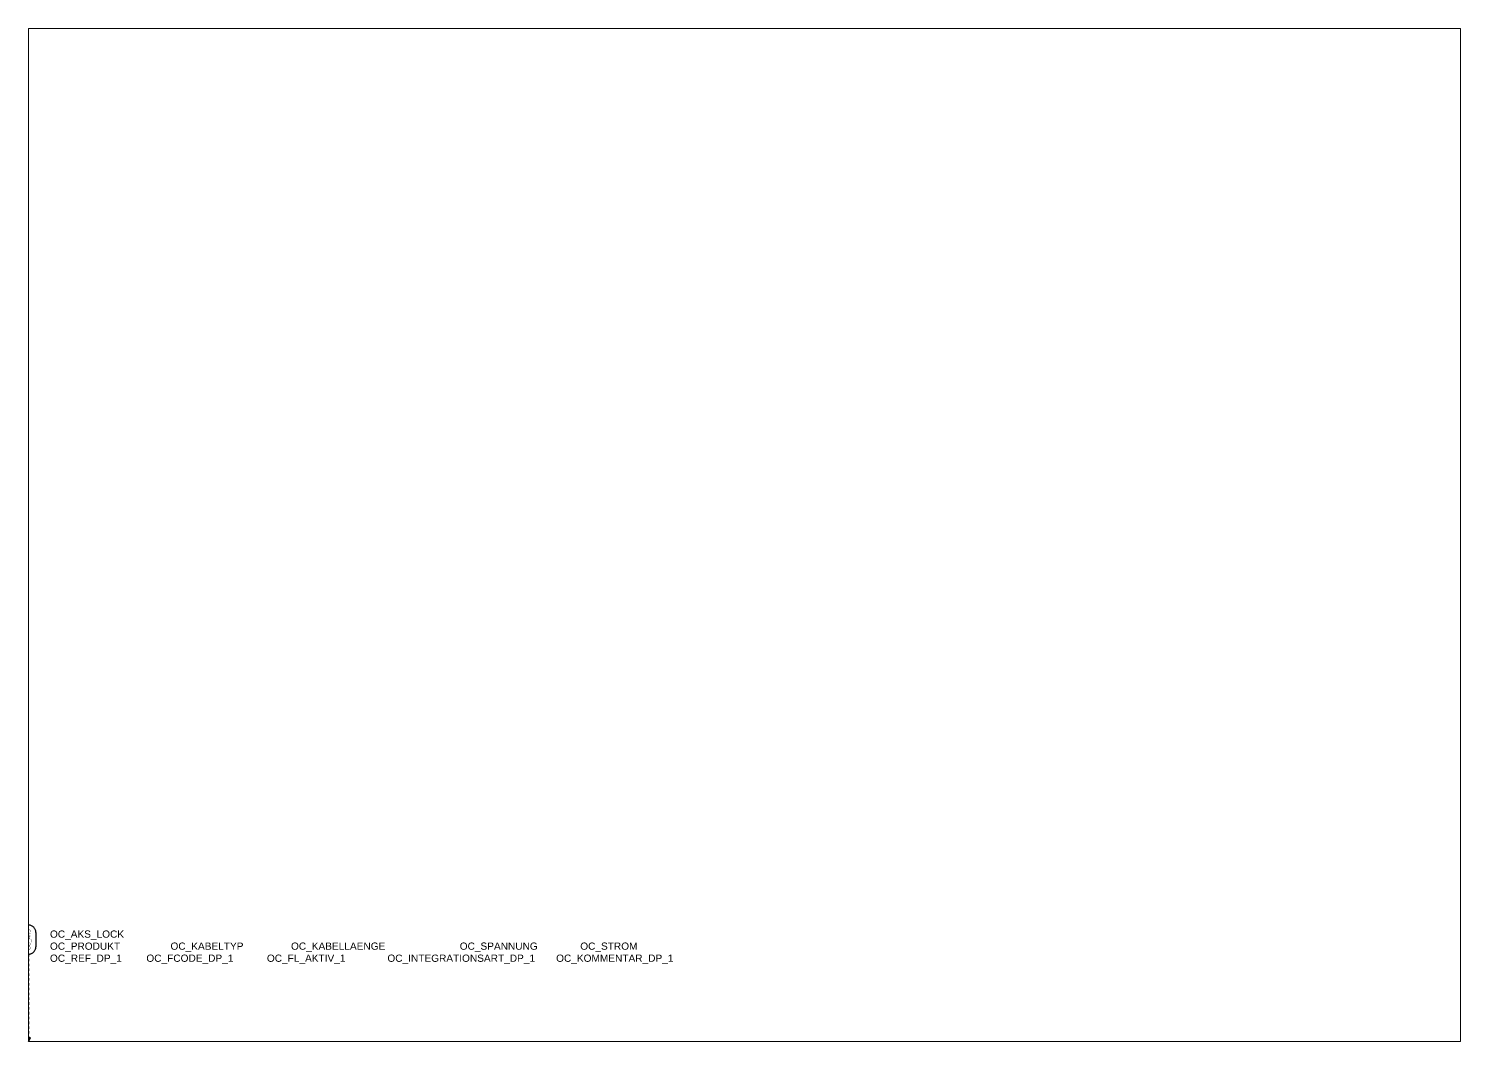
# Paper-space layout 'DIN-A2' of a CAD drawing. Header units: millimetres. Extents: x 0 to 594, y 0 to 420.
# The model-space entities are those that its viewports show. They can reach past a viewport. Long polylines and large blocks are cut down to what shows.
import ezdxf
from ezdxf.enums import TextEntityAlignment as Align

# ---------------------------------------------------------------- set-up
doc = ezdxf.new("R2010")
doc.units = ezdxf.units.MM
doc.header["$LTSCALE"] = 100
doc.linetypes.add('DPKTLINIE', pattern=[2, 1, -1])
doc.layers.add('GA-Hardware-Anbindung', color=130, linetype='DPKTLINIE')
doc.styles.get("Standard").update_dxf_attribs({"font": 'arial.ttf'})

msp = doc.modelspace()

# ---------------------------------------------------------------- hatches: boundary and pattern name
at = {"transparency": 33554687}
msp.add_hatch(color=5, dxfattribs=at).paths.add_polyline_path([(0, 0), (0.75, 1.5), (-0.75, 1.5)])

# ---------------------------------------------------------------- linework, layer by layer
msp.add_line((3, 45.19), (3, 39.19))
msp.add_lwpolyline([(0, 0), (0.75, 1.5), (-0.75, 1.5)], close=True)
for centre, start, end in [((0, 45.19), 0, 180), ((0, 39.19), 180, 0)]:
    msp.add_arc(centre, 3, start, end)
at = {"layer": 'GA-Hardware-Anbindung', "ltscale": 0.01}
msp.add_line((0, 36.19), (0, 1.5), dxfattribs=at)

# ---------------------------------------------------------------- texts
msp.add_attdef('OC_AKS', text='', height=1.5, rotation=90).set_placement((0, 42.19), align=Align.MIDDLE_CENTER)
for tag, text, flags, p in [('OC_AKS_LOCK', '', 1, (8.85, 44.49)), ('OC_PRODUKT', '', 1, (8.85, 39.49)), ('OC_REF_DP_1', 'SM_HW', 1, (8.85, 34.49)), ('OC_FCODE_DP_1', 'SM_01', 1, (48.85, 34.49)), ('OC_KABELTYP', '', 9, (58.85, 39.49)), ('OC_FL_AKTIV_1', 'JA', 9, (98.85, 34.49)), ('OC_KABELLAENGE', '', 1, (108.85, 39.49)), ('OC_INTEGRATIONSART_DP_1', '', 1, (148.85, 34.49)), ('OC_SPANNUNG', '', 1, (178.85, 39.49)), ('OC_KOMMENTAR_DP_1', '', 1, (218.85, 34.49)), ('OC_STROM', '', 1, (228.85, 39.49))]:
    msp.add_attdef(tag, text=text, height=3, dxfattribs=dict(flags=flags)).set_placement(p, align=Align.MIDDLE_LEFT)

psp = doc.layouts.new('DIN-A2')

# ---------------------------------------------------------------- viewports
at = {"layer": '0'}
psp.add_viewport(center=(297, 210), size=(594, 420), view_center_point=(297, 210), view_height=420, dxfattribs=at)

doc.saveas('drawing.dxf')
